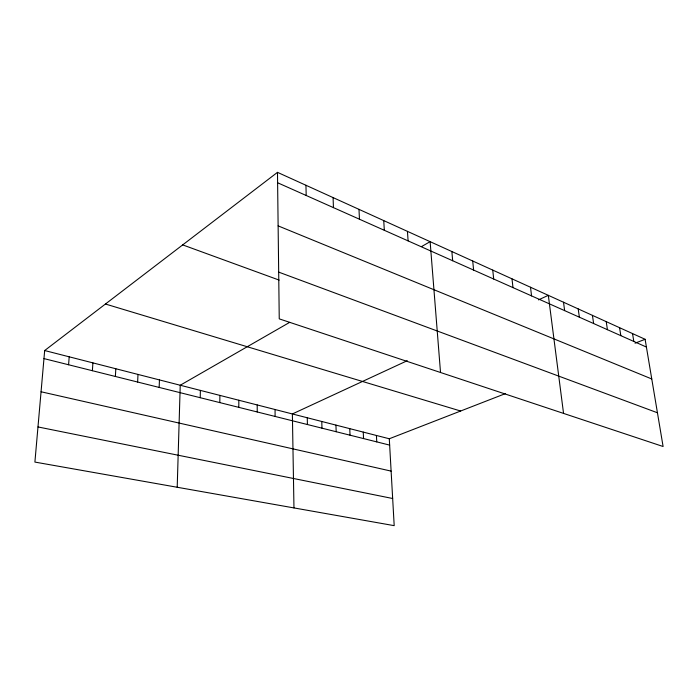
<?xml version="1.0" encoding="UTF-8"?>
<svg xmlns="http://www.w3.org/2000/svg" width="698" height="698" viewBox="0 0 698 698"><rect width="100%" height="100%" fill="white"/><g stroke="black" fill="none" stroke-linecap="round" stroke-linejoin="round"><path stroke-width="1.05" d="M238.795 407.362L238.838 400.242M219.809 402.606L219.896 395.391M200.221 397.703L200.378 390.4M177.205 487.256L180.232 385.244L289.679 322.354M159.161 387.425L159.449 379.921M137.628 382.042L137.995 374.425M115.379 376.466L115.816 368.745M92.38 370.717L92.904 362.881M68.587 364.757L69.198 356.809M277.481 172.345L279.244 318.864L663.1 446.511L645.109 339.289L277.481 172.345L44.672 350.536L34.9 462.076L394.196 525.655L389.292 438.763L505.404 393.611M421.636 246.534L430.125 241.656L440.525 372.496M407.266 360.7L292.375 413.949L293.963 507.917M538.49 299.887L548.323 295.333L563.548 413.408M635.049 343.198L645.109 339.289M37.98 426.94L392.66 498.503M41.06 391.77L391.116 471.115M43.965 358.598L389.65 445.106M44.672 350.536L389.292 438.763M105.442 304.023L460.628 411.017M182.684 244.893L279.165 280.099M278.685 272.115L657.437 412.771M278.127 225.873L651.766 378.97M277.612 182.754L646.409 347.054M632.536 333.583L633.81 341.444M619.571 327.694L620.827 335.659M606.213 321.621L607.443 329.692M592.428 315.365L593.623 323.54M578.197 308.9L579.366 317.18M563.504 302.225L564.638 310.619M530.506 287.244L531.562 295.891M512 278.842L512.995 287.62M492.753 270.1L493.695 279.017M472.721 261.008L473.61 270.074M451.868 251.533L452.679 260.747M407.44 231.352L408.103 240.889M383.743 220.594L384.319 230.296M376.423 435.465L376.754 441.886M358.981 209.356L359.461 219.216M363.257 432.097L363.553 438.58M349.768 428.642L350.03 435.194M333.077 197.586L333.452 207.629M335.939 425.099L336.174 431.73M321.778 421.479L321.97 428.171M305.942 185.267L306.195 195.484M307.26 417.762L307.417 424.532M275.047 409.517L275.117 416.444M257.213 404.945L257.23 411.968"/></g></svg>
